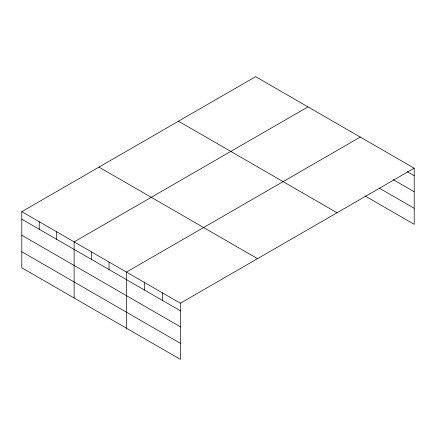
<?xml version="1.0" encoding="UTF-8"?>
<svg xmlns="http://www.w3.org/2000/svg" width="436" height="436" viewBox="0 0 436 436"><rect width="100%" height="100%" fill="white"/><g stroke="black" fill="none" stroke-linecap="round" stroke-linejoin="round"><path stroke-width="0.65" d="M414.2 168.203L180.362 303.211L180.362 359.34L21.8 267.797L21.8 211.667L255.638 76.66L414.2 168.203L414.2 224.333L364.927 195.889M307.963 106.869L74.125 241.876L74.125 298.006M360.289 137.078L126.451 272.086L126.451 328.215M407.246 171.719L414.2 175.735M393.332 179.725L414.2 191.775M379.418 188.216L414.2 208.299M178.471 121.208L337.033 212.757M98.967 167.113L257.529 258.657M21.8 211.667L180.362 303.211M21.8 219.199L180.362 310.743M21.8 235.238L180.362 326.782M21.8 251.757L180.362 343.306M162.388 292.834L162.388 300.366M144.42 282.457L144.42 289.995M109.011 262.014L109.011 269.546M91.565 251.943L91.565 259.48M56.685 231.805L56.685 239.337M39.24 221.733L39.24 229.271"/></g></svg>
